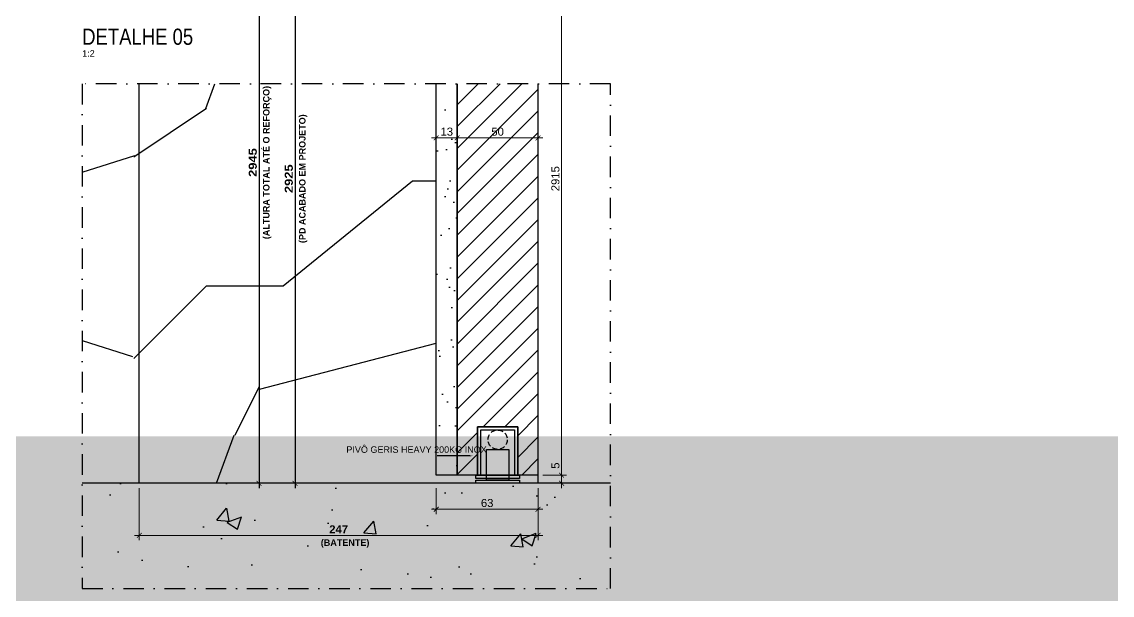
# Model space of a CAD drawing. Header units: millimetres. Extents: x -63251 to 507826, y 5339 to 217512.
# Drawn here: x 91916 to 92591, y 89149 to 89504 of the extents above; entities that cross this region are included whole.
import ezdxf
from ezdxf import colors
from ezdxf.entities.mleader import LeaderData, LeaderLine
from ezdxf.math import Vec2, Vec3

# ---------------------------------------------------------------- set-up
doc = ezdxf.new("R2010")
doc.units = ezdxf.units.MM
doc.header["$PDMODE"] = 3
doc.linetypes.add('TRAÇO 1-1', pattern=[9.525, 6.35, -3.175])
doc.linetypes.add('TRAÇO E PONTO 1-1', pattern=[25.4, 12.7, -6.35, 0, -6.35])
doc.layers.add('ARQ-COTA', color=12, linetype='Continuous', lineweight=9)
for name, color, linetype in [('COTAS', 9, 'Continuous'), ('FERRAGEM', 3, 'Continuous'), ('HACHURA', 21, 'Continuous'), ('MARCENARIA', 4, 'Continuous'), ('MARCENARIA . M', 4, 'Continuous'), ('PAREDE', 94, 'Continuous'), ('PROJEÇÃO', 8, 'Continuous'), ('TEXTO', 105, 'Continuous'), ('TEXTO TRAÇO PONTO', 105, 'TRAÇO E PONTO 1-1')]:
    doc.layers.add(name, color=color, linetype=linetype)
doc.styles.add('1-1', font='arial.ttf', dxfattribs={"height": 0.2})
doc.styles.add('MEDIDA OFICIAL', font='ariblk.ttf')
doc.styles.add('PADRÃO', font='arial.ttf')
doc.styles.add('PADRÃO NEGRITO', font='arialbd.ttf')
doc.styles.add('TITULO', font='swissck.ttf')
doc.dimstyles.new('1-2', dxfattribs={"dimscale": 2, "dimtxt": 2.5, "dimasz": 1.5, "dimexe": 1.5, "dimexo": 1.5, "dimtad": 1, "dimtxsty": 'PADRÃO', "dimblk": 'ARCHTICK', "dimcen": 2.5, "dimdle": 1.5, "dimclrd": 9, "dimclre": 9, "dimclrt": 6, "dimadec": 0, "dimazin": 0, "dimtfac": 1, "dimtmove": 0, "dimatfit": 3, "dimfxl": 1.25, "dimlwd": -1, "dimlwe": -1, "dimarcsym": 0})
doc.dimstyles.new('1-2 CAIXA', dxfattribs={"dimscale": 2, "dimtxt": 2.5, "dimasz": 1.5, "dimexe": 1.5, "dimexo": 1.5, "dimtad": 1, "dimtxsty": 'PADRÃO NEGRITO', "dimblk": 'ARCHTICK', "dimcen": 2.5, "dimdle": 1.5, "dimclrd": 9, "dimclre": 9, "dimclrt": 6, "dimadec": 0, "dimazin": 0, "dimtfac": 1, "dimtmove": 0, "dimatfit": 3, "dimfxl": 1.25, "dimlwd": -1, "dimlwe": -1, "dimarcsym": 0})
doc.dimstyles.new('Med. Ofic.1-2', dxfattribs={"dimscale": 2, "dimtxt": 2.5, "dimasz": 1.5, "dimexe": 1.5, "dimexo": 1.5, "dimtad": 1, "dimtxsty": 'MEDIDA OFICIAL', "dimblk": 'ARCHTICK', "dimcen": 2.5, "dimdle": 1.5, "dimclrd": 9, "dimclre": 9, "dimclrt": 10, "dimadec": 0, "dimazin": 0, "dimtfac": 1, "dimtmove": 0, "dimatfit": 3, "dimfxl": 1.25, "dimlwd": -1, "dimlwe": -1, "dimarcsym": 0})

# ---------------------------------------------------------------- blocks, each defined once
blk = doc.blocks.new('_ArchTick')
at = {"color": 0, "linetype": 'ByBlock', "const_width": 0.15}
blk.add_lwpolyline([(-0.5, -0.5), (0.5, 0.5)], dxfattribs=at)
blk = doc.blocks.new('*D1529')
at = {"layer": 'COTAS', "color": 9, "linetype": 'Continuous', "transparency": 16777216}
blk.add_line((92085.17, 89598.91), (92085.17, 89215.48), dxfattribs=at)
at = {"layer": 'Defpoints', "color": 0, "transparency": 16777216}
for p in [(92085.17, 89595.91), (92085.17, 89218.48), (92085.17, 89218.48)]:
    blk.add_point(p, dxfattribs=at)
at = {"layer": 'COTAS', "color": 9, "transparency": 16777216, "xscale": 3, "yscale": 3, "zscale": 3}
for p, rotation in [((92085.17, 89595.91), 90), ((92085.17, 89218.48), 270)]:
    blk.add_blockref('_ArchTick', p, dxfattribs=dict(at, rotation=rotation))
at = {"layer": 'COTAS', "color": 10, "transparency": 16777216, "insert": (92081.33, 89407.2), "char_height": 5, "attachment_point": 5, "rotation": 90, "style": 'MEDIDA OFICIAL'}
blk.add_mtext('2925', dxfattribs=at)
blk = doc.blocks.new('*D1530')
at = {"layer": 'COTAS', "color": 9, "linetype": 'Continuous', "transparency": 16777216}
blk.add_line((92062.85, 89618.91), (92062.85, 89215.48), dxfattribs=at)
at = {"layer": 'Defpoints', "color": 0, "transparency": 16777216}
for p in [(92062.85, 89615.91), (92062.85, 89218.48), (92062.85, 89218.48)]:
    blk.add_point(p, dxfattribs=at)
at = {"layer": 'COTAS', "color": 9, "transparency": 16777216, "xscale": 3, "yscale": 3, "zscale": 3}
for p, rotation in [((92062.85, 89615.91), 90), ((92062.85, 89218.48), 270)]:
    blk.add_blockref('_ArchTick', p, dxfattribs=dict(at, rotation=rotation))
at = {"layer": 'COTAS', "color": 10, "transparency": 16777216, "insert": (92059.01, 89417.2), "char_height": 5, "attachment_point": 5, "rotation": 90, "style": 'MEDIDA OFICIAL'}
blk.add_mtext('2945', dxfattribs=at)
blk = doc.blocks.new('*D1531')
at = {"layer": 'ARQ-COTA', "color": 9, "transparency": 16777216}
for p, q in [((92238.67, 89590.91), (92253.27, 89590.91)), ((92250.27, 89593.91), (92250.27, 89220.48)), ((92238.67, 89223.48), (92253.27, 89223.48))]:
    blk.add_line(p, q, dxfattribs=at)
at = {"layer": 'Defpoints', "color": 0, "transparency": 16777216}
for p in [(92235.67, 89590.91, 0), (92235.67, 89223.48), (92250.27, 89223.48)]:
    blk.add_point(p, dxfattribs=at)
at = {"layer": 'ARQ-COTA', "color": 9, "transparency": 16777216, "xscale": 3, "yscale": 3, "zscale": 3}
for p, rotation in [((92250.27, 89590.91), 90), ((92250.27, 89223.48), 270)]:
    blk.add_blockref('_ArchTick', p, dxfattribs=dict(at, rotation=rotation))
at = {"layer": 'ARQ-COTA', "color": 6, "transparency": 16777216, "insert": (92246.46, 89407.2), "char_height": 5, "attachment_point": 5, "rotation": 90, "style": 'PADRÃO'}
blk.add_mtext('2915', dxfattribs=at)
blk = doc.blocks.new('*D1532')
at = {"layer": 'ARQ-COTA', "color": 9, "transparency": 16777216}
for p, q in [((92250.27, 89223.48), (92250.27, 89232.3)), ((92238.67, 89223.48), (92253.27, 89223.48)), ((92238.67, 89218.48), (92253.27, 89218.48)), ((92250.27, 89215.48), (92250.27, 89223.48))]:
    blk.add_line(p, q, dxfattribs=at)
at = {"layer": 'Defpoints', "color": 0, "transparency": 16777216}
for p in [(92235.67, 89223.48), (92235.67, 89218.48), (92250.27, 89223.48)]:
    blk.add_point(p, dxfattribs=at)
at = {"layer": 'ARQ-COTA', "color": 9, "transparency": 16777216, "xscale": 3, "yscale": 3, "zscale": 3}
for p, rotation in [((92250.27, 89223.48), 90), ((92250.27, 89218.48), 270)]:
    blk.add_blockref('_ArchTick', p, dxfattribs=dict(at, rotation=rotation))
at = {"layer": 'ARQ-COTA', "color": 6, "transparency": 16777216, "insert": (92246.47, 89229.39), "char_height": 5, "attachment_point": 5, "rotation": 90, "style": 'PADRÃO'}
blk.add_mtext('5', dxfattribs=at)
blk = doc.blocks.new('*D1535')
at = {"layer": 'ARQ-COTA', "color": 9, "transparency": 16777216}
for p, q in [((92172.67, 89215.48), (92172.67, 89199.41)), ((92235.67, 89215.48), (92235.67, 89199.41)), ((92238.67, 89202.41), (92169.67, 89202.41))]:
    blk.add_line(p, q, dxfattribs=at)
at = {"layer": 'Defpoints', "color": 0, "transparency": 16777216}
for p in [(92172.67, 89218.48), (92235.67, 89218.48), (92172.67, 89202.41)]:
    blk.add_point(p, dxfattribs=at)
at = {"layer": 'ARQ-COTA', "color": 9, "transparency": 16777216, "xscale": 3, "yscale": 3, "zscale": 3, "rotation": 180}
blk.add_blockref('_ArchTick', (92172.67, 89202.41), dxfattribs=at)
at = {"layer": 'ARQ-COTA', "color": 9, "transparency": 16777216, "xscale": 3, "yscale": 3, "zscale": 3}
blk.add_blockref('_ArchTick', (92235.67, 89202.41), dxfattribs=at)
at = {"layer": 'ARQ-COTA', "color": 6, "transparency": 16777216, "insert": (92204.17, 89206.22), "char_height": 5, "attachment_point": 5, "style": 'PADRÃO'}
blk.add_mtext('63', dxfattribs=at)
blk = doc.blocks.new('*D1536')
at = {"layer": 'ARQ-COTA', "color": 9, "transparency": 16777216}
for p, q in [((91988.67, 89215.48), (91988.67, 89183.19)), ((92235.67, 89215.48), (92235.67, 89183.19)), ((92238.67, 89186.19), (91985.67, 89186.19))]:
    blk.add_line(p, q, dxfattribs=at)
at = {"layer": 'Defpoints', "color": 0, "transparency": 16777216}
for p in [(91988.67, 89218.48), (92235.67, 89218.48), (91988.67, 89186.19)]:
    blk.add_point(p, dxfattribs=at)
at = {"layer": 'ARQ-COTA', "color": 9, "transparency": 16777216, "xscale": 3, "yscale": 3, "zscale": 3, "rotation": 180}
blk.add_blockref('_ArchTick', (91988.67, 89186.19), dxfattribs=at)
at = {"layer": 'ARQ-COTA', "color": 9, "transparency": 16777216, "xscale": 3, "yscale": 3, "zscale": 3}
blk.add_blockref('_ArchTick', (92235.67, 89186.19), dxfattribs=at)
at = {"layer": 'ARQ-COTA', "color": 6, "transparency": 16777216, "insert": (92112.17, 89189.95), "char_height": 5, "attachment_point": 5, "style": 'PADRÃO NEGRITO'}
blk.add_mtext('247', dxfattribs=at)
blk = doc.blocks.new('*D1826')
at = {"layer": 'ARQ-COTA', "color": 9, "transparency": 16777216}
blk.add_line((92238.67, 89432.51), (92182.67, 89432.51), dxfattribs=at)
at = {"layer": 'Defpoints', "color": 0, "transparency": 16777216}
for p in [(92185.67, 89432.51, 0), (92185.67, 89432.51), (92235.67, 89432.51, 0)]:
    blk.add_point(p, dxfattribs=at)
at = {"layer": 'ARQ-COTA', "color": 9, "transparency": 16777216, "xscale": 3, "yscale": 3, "zscale": 3, "rotation": 180}
blk.add_blockref('_ArchTick', (92185.67, 89432.51), dxfattribs=at)
at = {"layer": 'ARQ-COTA', "color": 9, "transparency": 16777216, "xscale": 3, "yscale": 3, "zscale": 3}
blk.add_blockref('_ArchTick', (92235.67, 89432.51), dxfattribs=at)
at = {"layer": 'ARQ-COTA', "color": 6, "transparency": 16777216, "insert": (92210.67, 89436.31), "char_height": 5, "attachment_point": 5, "style": 'PADRÃO'}
blk.add_mtext('50', dxfattribs=at)
blk = doc.blocks.new('*D1828')
at = {"layer": 'ARQ-COTA', "color": 9, "transparency": 16777216}
blk.add_line((92188.67, 89432.51), (92169.67, 89432.51), dxfattribs=at)
at = {"layer": 'Defpoints', "color": 0, "transparency": 16777216}
for p in [(92172.67, 89432.51, 0), (92172.67, 89432.51), (92185.67, 89432.51, 0)]:
    blk.add_point(p, dxfattribs=at)
at = {"layer": 'ARQ-COTA', "color": 9, "transparency": 16777216, "xscale": 3, "yscale": 3, "zscale": 3, "rotation": 180}
blk.add_blockref('_ArchTick', (92172.67, 89432.51), dxfattribs=at)
at = {"layer": 'ARQ-COTA', "color": 9, "transparency": 16777216, "xscale": 3, "yscale": 3, "zscale": 3}
blk.add_blockref('_ArchTick', (92185.67, 89432.51), dxfattribs=at)
at = {"layer": 'ARQ-COTA', "color": 6, "transparency": 16777216, "insert": (92179.17, 89436.32), "char_height": 5, "attachment_point": 5, "style": 'PADRÃO'}
blk.add_mtext('13', dxfattribs=at)

msp = doc.modelspace()

# ---------------------------------------------------------------- texts
at = {"layer": 'COTAS', "color": 10, "char_height": 4, "attachment_point": 2, "rotation": 90, "style": 'PADRÃO NEGRITO'}
for s, insert, width in [('(ALTURA TOTAL ATÉ O REFORÇO)', (92065.347, 89417.198), 135), ('(PD ACABADO EM PROJETO)', (92087.667, 89407.198), 99.12947)]:
    msp.add_mtext(s, dxfattribs=dict(at, insert=insert, width=width))
at = {"layer": 'TEXTO', "color": 1, "insert": (91953.317, 89490.025), "char_height": 10, "width": 245.061, "attachment_point": 7, "style": 'TITULO'}
msp.add_mtext('DETALHE 05', dxfattribs=at)
at = {"layer": 'TEXTO', "insert": (91953.317, 89486.825), "char_height": 4, "width": 48, "attachment_point": 1, "style": 'PADRÃO'}
msp.add_mtext('1:2', dxfattribs=at)

# ---------------------------------------------------------------- dimensions: what is measured, and where the dimension line sits
at = {"layer": 'ARQ-COTA'}
for base, p1, p2, picture, middle in [((92172.667, 89432.511, 0), (92185.667, 89432.511), (92172.667, 89432.511), '*D1828', (92179.167, 89436.316, 0)), ((92185.667, 89432.511, 0), (92235.667, 89432.511), (92185.667, 89432.511), '*D1826', (92210.667, 89436.314, 0))]:
    dim = msp.add_linear_dim(base=base, p1=p1, p2=p2, angle=180, dimstyle='1-2', dxfattribs=at)
    dim.commit()
    dim.dimension.update_dxf_attribs({"geometry": picture, "text_midpoint": middle})

# ---------------------------------------------------------------- leaders
at = {"layer": 'COTAS'}
ml = msp.add_multileader_mtext('Standard', dxfattribs=at)
ml.set_content('{\\fArial|b1|i0|c0|p34;\\C10;ATENÇÃO PARKET!\\P}PAINEL E PORTA RIPADOS EM {\\fArial|b1|i0|c0|p34;CABREUVA BRANCA PREMIUM 18*5+5*900 À 2200mm}', color=105, style='1-1')
ml.set_leader_properties(color=256, linetype='ByLayer', lineweight=-1)
ml.build(insert=Vec2(0, 0))
ml.multileader.update_dxf_attribs({"text_left_attachment_type": 2, "text_right_attachment_type": 2, "dogleg_length": 0.36, "arrow_head_size": 15, "scale": 200})
ctx = ml.context
ctx.base_point, ctx.scale, ctx.char_height, ctx.arrow_head_size, ctx.landing_gap_size, ctx.plane_origin = Vec3(162274.294, 89106.68, 0), 200, 40, 15, 10, Vec3(162983.904, 88723.85, 0)
ctx.left_attachment, ctx.right_attachment, ctx.text_align_type = 2, 2, 2
notes = []
notes.append((ctx, [(0, (1, 1, 0), (163285.703, 89106.68, 0), (-1, 0), 144.288, [(2, [(163285.703, 87673.442, 0), (164052.131, 87673.442, 0)], 0, [])])]))
ctx.mtext.insert, ctx.mtext.rotation, ctx.mtext.width, ctx.mtext.alignment, ctx.mtext.flow_direction = Vec3(163131.415, 89237.539, 0), 6.2831853, 858.66662, 3, 5
ctx.mtext.has_bg_fill, ctx.mtext.bg_color, ctx.mtext.bg_scale_factor, ctx.mtext.bg_transparency, ctx.mtext.use_window_bg_color = 1, -1023410095, 1.25, 0, 0
for ctx, leaders in notes:
    for number, flags, end, landing, length, lines in leaders:
        leader = LeaderData()
        leader.index, (leader.has_last_leader_line, leader.has_dogleg_vector, leader.attachment_direction) = number, flags
        leader.last_leader_point, leader.dogleg_vector, leader.dogleg_length = Vec3(end), Vec3(landing), length
        for number, points, colour, breaks in lines:
            line = LeaderLine()
            line.index, line.vertices, line.color, line.breaks = number, Vec3.list(points), colors.encode_raw_color(colour), breaks
            leader.lines.append(line)
        ctx.leaders.append(leader)

# ---------------------------------------------------------------- next in the draw order: leaders
ml = msp.add_multileader_mtext('Standard', dxfattribs=at)
ml.set_content('\\pxqr,t3;{\\C10;ATENÇÃO PARKET!\\P}ENTREGAR SEPTO COM REFORÇO PARA FIXAÇÃO DO TRILHO ', color=105, style='1-1')
ml.set_leader_properties(color=256, linetype='ByLayer', lineweight=-1)
ml.build(insert=Vec2(0, 0))
ml.multileader.update_dxf_attribs({"text_left_attachment_type": 2, "text_right_attachment_type": 2, "dogleg_length": 1.35, "arrow_head_size": 20, "scale": 200})
ctx = ml.context
ctx.base_point, ctx.scale, ctx.char_height, ctx.arrow_head_size, ctx.landing_gap_size, ctx.plane_origin = Vec3(150999.374, 89033.394), 200, 40, 20, 40, Vec3(150670.391, 88697.321)
ctx.left_attachment, ctx.right_attachment, ctx.text_align_type = 2, 2, 2
notes = []
notes.append((ctx, [(0, (1, 1, 0), (150729.308, 89033.394), (1, 0), 270.066, [(0, [(150729.308, 88717.639)], 0, [])])]))
ctx.mtext.insert, ctx.mtext.width, ctx.mtext.alignment, ctx.mtext.flow_direction = Vec3(151839.729, 89163.203), 862.95431, 3, 5
for ctx, leaders in notes:
    for number, flags, end, landing, length, lines in leaders:
        leader = LeaderData()
        leader.index, (leader.has_last_leader_line, leader.has_dogleg_vector, leader.attachment_direction) = number, flags
        leader.last_leader_point, leader.dogleg_vector, leader.dogleg_length = Vec3(end), Vec3(landing), length
        for number, points, colour, breaks in lines:
            line = LeaderLine()
            line.index, line.vertices, line.color, line.breaks = number, Vec3.list(points), colors.encode_raw_color(colour), breaks
            leader.lines.append(line)
        ctx.leaders.append(leader)

# ---------------------------------------------------------------- next in the draw order: leaders
ml = msp.add_multileader_mtext('Standard', dxfattribs=at)
ml.set_content('{\\fArial|b1|i0|c0|p34;\\C10;ATENÇÃO PARKET!\\P}PORTA EM {\\fArial|b1|i0|c0|p34;LÂMINAS NATURAIS DE CARVALHO EUROPEU}', color=105, style='1-1')
ml.set_leader_properties(color=256, linetype='ByLayer', lineweight=-1)
ml.build(insert=Vec2(0, 0))
ml.multileader.update_dxf_attribs({"text_left_attachment_type": 2, "text_right_attachment_type": 2, "dogleg_length": 0.36, "arrow_head_size": 15, "scale": 200})
ctx = ml.context
ctx.base_point, ctx.scale, ctx.char_height, ctx.arrow_head_size, ctx.landing_gap_size, ctx.plane_origin = Vec3(166968.455, 89106.68), 200, 40, 15, 10, Vec3(167538.584, 88723.85)
ctx.left_attachment, ctx.right_attachment, ctx.text_align_type = 2, 2, 2
notes = []
notes.append((ctx, [(0, (1, 1, 0), (167840.383, 89106.68), (-1, 0), 144.288, [(0, [(167840.383, 87673.442)], 0, [])])]))
ctx.mtext.insert, ctx.mtext.rotation, ctx.mtext.width, ctx.mtext.alignment, ctx.mtext.flow_direction = Vec3(167686.095, 89237.457), 6.2831853, 858.66662, 3, 5
ctx.mtext.has_bg_fill, ctx.mtext.bg_color, ctx.mtext.bg_scale_factor, ctx.mtext.bg_transparency, ctx.mtext.use_window_bg_color = 1, -1023410095, 1.25, 0, 0
for ctx, leaders in notes:
    for number, flags, end, landing, length, lines in leaders:
        leader = LeaderData()
        leader.index, (leader.has_last_leader_line, leader.has_dogleg_vector, leader.attachment_direction) = number, flags
        leader.last_leader_point, leader.dogleg_vector, leader.dogleg_length = Vec3(end), Vec3(landing), length
        for number, points, colour, breaks in lines:
            line = LeaderLine()
            line.index, line.vertices, line.color, line.breaks = number, Vec3.list(points), colors.encode_raw_color(colour), breaks
            leader.lines.append(line)
        ctx.leaders.append(leader)

# ---------------------------------------------------------------- next in the draw order: hatches: boundary and pattern name
at = {"layer": 'HACHURA', "ltscale": 0.3}
h = msp.add_hatch(dxfattribs=at)
h.set_pattern_fill('LEGNO5', color=21, scale=250, angle=90, pattern_type=2)
h.set_pattern_definition([(63.4349, (46.37, -3.24), (-250.00033, -249.99979), [33.541, -525.476]), (14.5742, (61.375, 26.7623), (-6750.00055216, -1749.99822292), [129.156, -12786.4355]), (342.4744, (-63.625, 59.262), (3999.9992282, -1250.0020671), [49.81225, -4931.4025]), (45, (-16.13, 44.26), (7e-14, 250.00008), [63.6395, -289.91375]), (0, (28.87, 89.26), (250, 250), [47.5, -202.5]), (39.0939, (76.375, 89.262), (2749.9984775, 2250.0020078), [103.07775, -5050.8045]), (0, (156.37, 154.26), (250, 250), [30, -220]), (17.5256, (-63.625, 154.262), (-3999.9992282, -1250.0020671), [49.81225, -4931.4025]), (33.6901, (-16.125, 169.26), (-499.99989, -250.000334), [54.08325, -847.3045]), (69.7751, (28.875, 199.262), (1000.0020839, 2749.9993161), [50.62125, -5011.493])])
h.paths.add_polyline_path([(92172.667, 89465.967), (91953.317, 89465.967), (91953.317, 89218.484), (92243.667, 89218.484), (92243.667, 89223.484), (92172.667, 89223.484)])
at = {"layer": 'HACHURA'}
h = msp.add_hatch(dxfattribs=at)
h.set_pattern_fill('AR-CONC', color=21, scale=0.5)
h.set_pattern_definition([(50, (31846.44, -13999.09), (91.092334, -7.969543), [9.525, -104.775]), (355, (31846.44, -13999.09), (-17.62171, 95.52842), [7.62, -83.82029]), (100.451445, (31854.03, -13999.75), (73.470624, 87.558876), [8.095004, -89.04512]), (46.1842, (31846.44, -13973.69), (135.53952, -21.02116), [14.2875, -157.1625]), (96.63556, (31857.73, -13975.44), (118.70207, 123.71306), [12.14251, -133.5678]), (351.18415, (31846.44, -13973.69), (118.70207, 123.71306), [11.42998, -125.72987]), (21, (31859.14, -13980.04), (75.807196, -51.1326), [9.525, -104.775]), (326, (31859.14, -13980.04), (30.901014, 92.09398), [7.62, -83.82]), (71.451445, (31865.45, -13984.3), (106.70821, 40.961384), [8.095004, -89.04497]), (37.5, (31846.437, -13999.088), (1.544302, 42.277519), [0, -82.804, 0, -85.09, 0, -84.1375]), (7.5, (31846.437, -13999.09), (33.409831, 50.090287), [0, -48.514, 0, -80.899, 0, -32.0675]), (327.5, (31818.116, -13999.088), (67.795298, -2.864372), [0, -31.75, 0, -99.06, 0, -131.445]), (317.5, (31805.416, -13999.09), (74.06459, 12.713246), [0, -41.275, 0, -65.786, 0, -93.345])])
h.paths.add_polyline_path([(91953.317, 89218.484), (91953.317, 89153.22), (92280.544, 89153.22), (92280.544, 89218.484)])
at = {"layer": 'MARCENARIA . M'}
h = msp.add_hatch(dxfattribs=at)
h.set_pattern_fill('AR-SAND', color=10, scale=0.5, angle=180)
h.set_pattern_definition([(217.5, (25, 0), (0.8000156, -24.470662), [0, -19.304, 0, -21.59, 0, -20.6375]), (187.5, (25, 0), (-22.476164, -35.841255), [0, -10.414, 0, -17.399, 0, -6.6675]), (147.5, (40.62, -2e-15), (-39.5496185, -0.0718592), [0, -6.35, 0, -22.86, 0, -29.845]), (137.5, (40.62, -2e-15), (-38.177823, -11.146466), [0, -3.175, 0, -14.986, 0, -17.145])])
h.paths.add_polyline_path([(92185.667, 89465.967), (92172.667, 89465.967), (92172.667, 89223.489), (92185.667, 89223.489)])
at = {"layer": 'PROJEÇÃO', "linetype": 'TRAÇO 1-1'}
h = msp.add_hatch(dxfattribs=at)
h.set_pattern_fill('ANSI31', color=8, scale=3)
h.set_pattern_definition([(45, (31922.379, -17027.246), (-6.7351921, 6.7351921), [])])
h.paths.add_polyline_path([(92185.667, 89465.967), (92235.667, 89465.967), (92235.667, 89223.484), (92223.166, 89223.487), (92223.167, 89253.491), (92198.167, 89253.489), (92198.166, 89223.488), (92185.667, 89223.489)])

# ---------------------------------------------------------------- next in the draw order: linework, layer by layer
at = {"layer": 'FERRAGEM', "elevation": 0}
for points in [[(92223.166, 89223.489), (92198.166, 89223.489), (92198.166, 89253.489), (92223.166, 89253.489)], [(92221.166, 89223.489), (92200.166, 89223.489), (92200.166, 89251.489), (92221.166, 89251.489)], [(92217.666, 89220.489), (92203.666, 89220.489), (92203.666, 89239.489), (92217.666, 89239.489)], [(92197.166, 89223.489), (92224.166, 89223.489), (92224.166, 89221.489), (92197.166, 89221.489)], [(92197.166, 89220.489), (92224.166, 89220.489), (92224.166, 89218.489), (92197.166, 89218.489)]]:
    msp.add_lwpolyline(points, close=True, dxfattribs=at)
at = {"layer": 'MARCENARIA'}
for points in [[(92235.667, 89465.967), (92235.667, 89218.484), (91988.667, 89218.484), (91988.667, 89465.967)], [(92235.667, 89465.967), (92235.667, 89223.484), (92223.166, 89223.487), (92223.167, 89253.491), (92198.167, 89253.489), (92198.166, 89223.488), (92185.667, 89223.489), (92185.667, 89465.967)]]:
    msp.add_lwpolyline(points, dxfattribs=at)
at = {"layer": 'MARCENARIA . M', "color": 254, "linetype": 'TRAÇO 1-1', "ltscale": 0.5}
msp.add_circle((92210.666, 89245.489), 6, dxfattribs=at)
at = {"layer": 'PAREDE', "color": 10, "linetype": 'ByBlock'}
msp.add_lwpolyline([(92185.667, 89465.967), (92185.667, 89223.489), (92172.667, 89223.489), (92172.667, 89465.967)], dxfattribs=at)
at = {"layer": 'PAREDE'}
msp.add_lwpolyline([(92280.544, 89218.484), (91953.317, 89218.484)], dxfattribs=at)
at = {"layer": 'TEXTO TRAÇO PONTO'}
msp.add_lwpolyline([(92280.545, 89153.22), (92280.545, 89465.967), (91953.317, 89465.967), (91953.317, 89153.22)], close=True, dxfattribs=at)

# ---------------------------------------------------------------- next in the draw order: texts
at = {"layer": 'COTAS', "color": 10, "insert": (92116.167, 89183.687), "char_height": 4, "width": 99.12947, "attachment_point": 2, "style": 'PADRÃO NEGRITO'}
msp.add_mtext('{\\C6;(BATENTE)}', dxfattribs=at)

# ---------------------------------------------------------------- next in the draw order: dimensions: what is measured, and where the dimension line sits
at = {"layer": 'ARQ-COTA'}
dim = msp.add_linear_dim(base=(92250.267, 89223.484), p1=(92235.667, 89590.911, 0), p2=(92235.667, 89223.484), angle=90, text='2915', dimstyle='1-2', dxfattribs=at)
dim.commit()
dim.dimension.update_dxf_attribs({"geometry": '*D1531', "text_midpoint": (92246.464, 89407.198)})
dim = msp.add_linear_dim(base=(92250.267, 89223.484), p1=(92235.667, 89218.484), p2=(92235.667, 89223.484), angle=90, dimstyle='1-2', dxfattribs=at)
dim.commit()
dim.dimension.update_dxf_attribs({"geometry": '*D1532', "text_midpoint": (92246.474, 89229.392)})
for base, p2, dimstyle, picture, middle in [((91988.667, 89186.187), (91988.667, 89218.484), '1-2 CAIXA', '*D1536', (92112.167, 89189.947)), ((92172.667, 89202.414), (92172.667, 89218.484), '1-2', '*D1535', (92204.167, 89206.218))]:
    dim = msp.add_linear_dim(base=base, p1=(92235.667, 89218.484), p2=p2, dimstyle=dimstyle, dxfattribs=at)
    dim.commit()
    dim.dimension.update_dxf_attribs({"geometry": picture, "text_midpoint": middle})
at = {"layer": 'COTAS'}
for base, p1, p2, text, picture, middle in [((92062.847, 89218.484), (92062.847, 89615.911), (92062.847, 89218.484), '2945', '*D1530', (92059.012, 89417.198)), ((92085.167, 89218.484), (92085.167, 89595.911), (92085.167, 89218.484), '2925', '*D1529', (92081.331, 89407.198))]:
    dim = msp.add_linear_dim(base=base, p1=p1, p2=p2, angle=90, text=text, dimstyle='Med. Ofic.1-2', dxfattribs=at)
    dim.commit()
    dim.dimension.update_dxf_attribs({"geometry": picture, "text_midpoint": middle})

# ---------------------------------------------------------------- next in the draw order: leaders
at = {"layer": 'COTAS', "ltscale": 0.4}
ml = msp.add_multileader_mtext('Standard', dxfattribs=at)
ml.set_content('PIVÔ GERIS HEAVY 200KG INOX', color=105, style='1-1')
ml.set_leader_properties(color=256, linetype='ByLayer', lineweight=-1)
ml.build(insert=Vec2(0, 0))
ml.multileader.update_dxf_attribs({"text_left_attachment_type": 2, "text_right_attachment_type": 2, "dogleg_length": 0.36, "arrow_head_size": 2, "scale": 20})
ctx = ml.context
ctx.base_point, ctx.scale, ctx.arrow_head_size, ctx.landing_gap_size, ctx.plane_origin = Vec3(92112.96, 89235.437, 0), 20, 2, 4, Vec3(92214.393, 89264.186, 0)
ctx.left_attachment, ctx.right_attachment = 2, 2
notes = []
notes.append((ctx, [(0, (1, 1, 0), (92180.476, 89235.437, 0), (-1, 0), 7.2, [(0, [(92195.477, 89235.438, 0)], 0, [])])]))
ctx.mtext.insert, ctx.mtext.width, ctx.mtext.flow_direction = Vec3(92116.96, 89241.345, 0), 59.99595, 5
at = {"layer": 'COTAS'}
ml = msp.add_multileader_mtext('Standard', dxfattribs=at)
ml.set_content('\\pxqr,t3;{\\C10;ATENÇÃO PARKET!\\P}ENTREGAR SEPTO COM REFORÇO PARA FIXAÇÃO DO TRILHO ', color=105, style='1-1')
ml.set_leader_properties(color=256, linetype='ByLayer', lineweight=-1)
ml.build(insert=Vec2(0, 0))
ml.multileader.update_dxf_attribs({"text_left_attachment_type": 2, "text_right_attachment_type": 2, "dogleg_length": 1.35, "arrow_head_size": 20, "scale": 200})
ctx = ml.context
ctx.base_point, ctx.scale, ctx.char_height, ctx.arrow_head_size, ctx.landing_gap_size, ctx.plane_origin = Vec3(209448.776, 89033.394), 200, 40, 20, 40, Vec3(209119.793, 88697.321)
ctx.left_attachment, ctx.right_attachment, ctx.text_align_type = 2, 2, 2
notes.append((ctx, [(0, (1, 1, 0), (209178.71, 89033.394), (1, 0), 270.066, [(0, [(209178.71, 88717.639)], 0, [])])]))
ctx.mtext.insert, ctx.mtext.width, ctx.mtext.alignment, ctx.mtext.flow_direction = Vec3(210289.131, 89163.203), 862.95431, 3, 5
for ctx, leaders in notes:
    for number, flags, end, landing, length, lines in leaders:
        leader = LeaderData()
        leader.index, (leader.has_last_leader_line, leader.has_dogleg_vector, leader.attachment_direction) = number, flags
        leader.last_leader_point, leader.dogleg_vector, leader.dogleg_length = Vec3(end), Vec3(landing), length
        for number, points, colour, breaks in lines:
            line = LeaderLine()
            line.index, line.vertices, line.color, line.breaks = number, Vec3.list(points), colors.encode_raw_color(colour), breaks
            leader.lines.append(line)
        ctx.leaders.append(leader)

doc.saveas('drawing.dxf')
